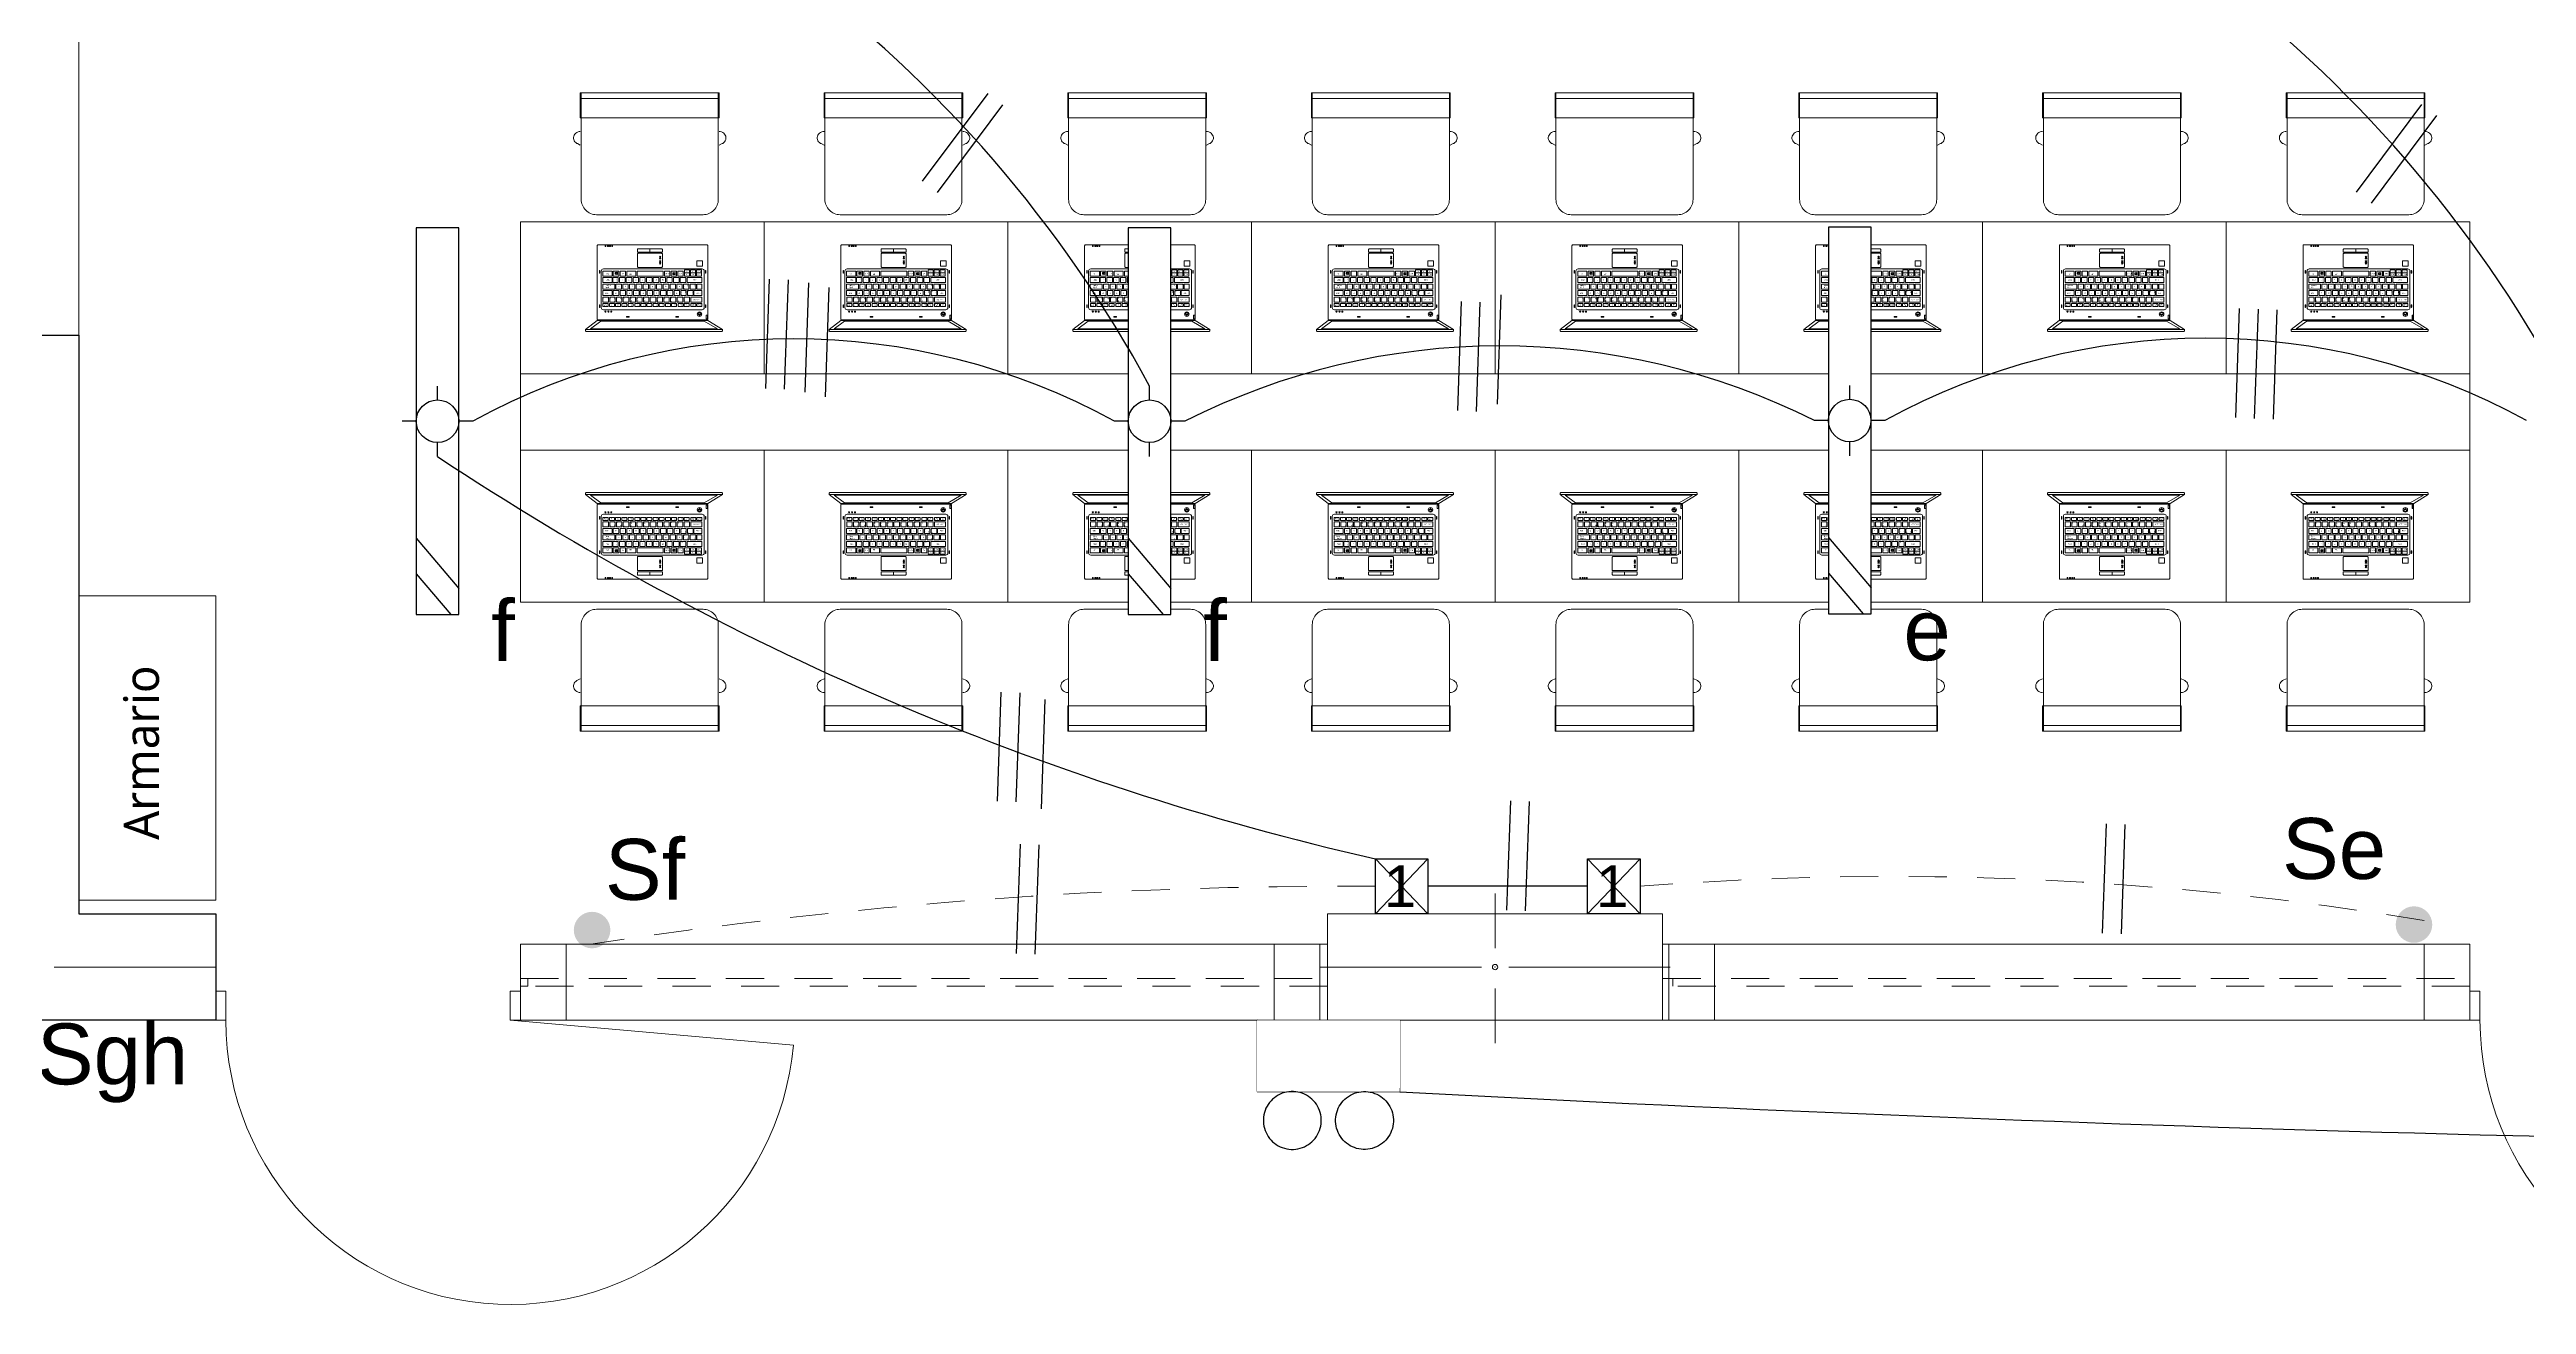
# Model space of a CAD drawing. Header units: metres. Extents: x -17 to 101, y 0 to 79.
# Drawn here: x 6.15 to 14.28, y 44.78 to 48.91 of the extents above; entities that cross this region are included whole.
import ezdxf

# ---------------------------------------------------------------- set-up
doc = ezdxf.new("R2010")
doc.units = ezdxf.units.M
doc.set_wipeout_variables(frame=1)
for name, pattern in [('CONTINUA', [0]), ('DASHED2', [0.375, 0.25, -0.125]), ('HIDDEN2', [0.1875, 0.125, -0.0625])]:
    doc.linetypes.add(name, pattern=pattern)
for name, color, linetype, lineweight in [('ALUMBRADO', 1, 'Continuous', 30), ('Cotas varias El', 253, 'Continuous', 13), ('Emergencia', 20, 'Continuous', 25), ('GRAFO 0 BLANCO', 7, 'Continuous', 0), ('TOMACORRIENTE', 5, 'HIDDEN2', 30)]:
    doc.layers.add(name, color=color, linetype=linetype, lineweight=lineweight)
doc.layers.add('G-Anno-Nplt', color=140, linetype='Continuous', lineweight=18, plot=False)
doc.styles.add('Generales', font='trebuc.ttf', dxfattribs={"height": 0.1})
doc.styles.get("Standard").update_dxf_attribs({"font": 'arial.ttf'})

# ---------------------------------------------------------------- blocks, each defined once
blk = doc.blocks.new('ADOSADO')
at = {"color": 1, "lineweight": 25}
blk.add_wipeout([(-0.63, 0.015), (0.64, 0.015), (0.64, 0.155), (-0.63, 0.155)], dxfattribs=at).dxf.layer = 'ALUMBRADO'
at = {"layer": 'ALUMBRADO', "lineweight": 25}
for points in [[(0.005, 0.1548), (0.005, 0.2007)], [(-0.4959, 0.155), (-0.63, 0.0409)], [(-0.3794, 0.155), (-0.5438, 0.015)], [(-0.1107, 0.085), (-0.0648, 0.085)], [(0.0748, 0.085), (0.1207, 0.085)], [(0.005, -0.0307), (0.005, 0.0152)]]:
    blk.add_lwpolyline(points, dxfattribs=at)
at = {"layer": 'ALUMBRADO', "color": 1, "lineweight": 25}
blk.add_lwpolyline([(-0.63, 0.015), (0.64, 0.015), (0.64, 0.155), (-0.63, 0.155)], close=True, dxfattribs=at)
at = {"layer": 'ALUMBRADO', "lineweight": 25}
blk.add_circle((0.005, 0.085), 0.0698, dxfattribs=at)
blk = doc.blocks.new('Emergencia')
at = {"color": 1, "lineweight": 5}
blk.add_wipeout([(-0.0768, -0.4392), (-0.07, -0.435), (-0.0636, -0.4304), (-0.0575, -0.4252), (-0.0519, -0.4195), (-0.0467, -0.4135), (-0.0421, -0.407), (-0.0379, -0.4002), (-0.0343, -0.3931), (-0.0313, -0.3858), (-0.0288, -0.3782), (-0.027, -0.3704), (-0.0257, -0.3626), (-0.0251, -0.3546), (-0.0252, -0.3467), (-0.0258, -0.3387), (-0.027, -0.3309), (-0.0289, -0.3231), (-0.0314, -0.3156), (-0.0345, -0.3082), (-0.0381, -0.3011), (-0.0423, -0.2943), (-0.0469, -0.2879), (-0.0521, -0.2819), (-0.0578, -0.2762), (-0.0638, -0.2711), (-0.0703, -0.2664), (-0.0771, -0.2623), (-0.0842, -0.2587), (-0.0915, -0.2556), (-0.0991, -0.2532), (-0.1069, -0.2513), (-0.1147, -0.2501), (-0.1227, -0.2495), (-0.1306, -0.2495), (-0.1386, -0.2501), (-0.1464, -0.2514), (-0.1542, -0.2533), (-0.1617, -0.2557), (-0.1691, -0.2588), (-0.1762, -0.2624), (-0.183, -0.2666), (-0.1894, -0.2713), (-0.1954, -0.2765), (-0.2011, -0.2821), (-0.2062, -0.2882), (-0.2109, -0.2946), (-0.215, -0.3014), (-0.2186, -0.3085), (-0.2217, -0.3159), (-0.2241, -0.3235), (-0.226, -0.3312), (-0.2272, -0.3391), (-0.2278, -0.347), (-0.2278, -0.355), (-0.2272, -0.3629), (-0.2259, -0.3708), (-0.224, -0.3785), (-0.2215, -0.3861), (-0.2185, -0.3934), (-0.2149, -0.4005), (-0.2107, -0.4073), (-0.206, -0.4137), (-0.2008, -0.4198), (-0.1952, -0.4254), (-0.1891, -0.4306), (-0.1827, -0.4352), (-0.1759, -0.4394), (-0.1688, -0.443), (-0.1614, -0.446), (-0.1538, -0.4485), (-0.1461, -0.4503), (-0.1382, -0.4515), (-0.1303, -0.4522), (-0.1223, -0.4521), (-0.1144, -0.4515), (-0.1065, -0.4502), (-0.0988, -0.4484), (-0.0912, -0.4459), (-0.0839, -0.4428)], dxfattribs=at).dxf.layer = 'Emergencia'
at = {"layer": 'Emergencia', "color": 240, "true_color": 0xed1f24}
blk.add_lwpolyline([(-0.25, -0.25), (0.25, -0.25), (0.25, 0), (-0.25, 0)], close=True, dxfattribs=at)
at = {"color": 240, "lineweight": 5, "true_color": 0xed1f24}
blk.add_wipeout([(-0.25, -0.25), (0.25, -0.25), (0.25, 0), (-0.25, 0)], dxfattribs=at).dxf.layer = 'Emergencia'
at = {"layer": 'Emergencia', "color": 1}
blk.add_lwpolyline([(-0.0768, -0.4392), (-0.07, -0.435), (-0.0636, -0.4304), (-0.0575, -0.4252), (-0.0519, -0.4195), (-0.0467, -0.4135), (-0.0421, -0.407), (-0.0379, -0.4002), (-0.0343, -0.3931), (-0.0313, -0.3858), (-0.0288, -0.3782), (-0.027, -0.3704), (-0.0257, -0.3626), (-0.0251, -0.3546), (-0.0252, -0.3467), (-0.0258, -0.3387), (-0.027, -0.3309), (-0.0289, -0.3231), (-0.0314, -0.3156), (-0.0345, -0.3082), (-0.0381, -0.3011), (-0.0423, -0.2943), (-0.0469, -0.2879), (-0.0521, -0.2819), (-0.0578, -0.2762), (-0.0638, -0.2711), (-0.0703, -0.2664), (-0.0771, -0.2623), (-0.0842, -0.2587), (-0.0915, -0.2556), (-0.0991, -0.2532), (-0.1069, -0.2513), (-0.1147, -0.2501), (-0.1227, -0.2495), (-0.1306, -0.2495), (-0.1386, -0.2501), (-0.1464, -0.2514), (-0.1542, -0.2533), (-0.1617, -0.2557), (-0.1691, -0.2588), (-0.1762, -0.2624), (-0.183, -0.2666), (-0.1894, -0.2713), (-0.1954, -0.2765), (-0.2011, -0.2821), (-0.2062, -0.2882), (-0.2109, -0.2946), (-0.215, -0.3014), (-0.2186, -0.3085), (-0.2217, -0.3159), (-0.2241, -0.3235), (-0.226, -0.3312), (-0.2272, -0.3391), (-0.2278, -0.347), (-0.2278, -0.355), (-0.2272, -0.3629), (-0.2259, -0.3708), (-0.224, -0.3785), (-0.2215, -0.3861), (-0.2185, -0.3934), (-0.2149, -0.4005), (-0.2107, -0.4073), (-0.206, -0.4137), (-0.2008, -0.4198), (-0.1952, -0.4254), (-0.1891, -0.4306), (-0.1827, -0.4352), (-0.1759, -0.4394), (-0.1688, -0.443), (-0.1614, -0.446), (-0.1538, -0.4485), (-0.1461, -0.4503), (-0.1382, -0.4515), (-0.1303, -0.4522), (-0.1223, -0.4521), (-0.1144, -0.4515), (-0.1065, -0.4502), (-0.0988, -0.4484), (-0.0912, -0.4459), (-0.0839, -0.4428)], close=True, dxfattribs=at)
at = {"color": 1, "lineweight": 5}
blk.add_wipeout([(0.0768, -0.4392), (0.07, -0.435), (0.0636, -0.4304), (0.0575, -0.4252), (0.0519, -0.4195), (0.0467, -0.4135), (0.0421, -0.407), (0.0379, -0.4002), (0.0343, -0.3931), (0.0313, -0.3858), (0.0288, -0.3782), (0.027, -0.3704), (0.0257, -0.3626), (0.0251, -0.3546), (0.0252, -0.3467), (0.0258, -0.3387), (0.027, -0.3309), (0.0289, -0.3231), (0.0314, -0.3156), (0.0345, -0.3082), (0.0381, -0.3011), (0.0423, -0.2943), (0.0469, -0.2879), (0.0521, -0.2819), (0.0578, -0.2762), (0.0638, -0.2711), (0.0703, -0.2664), (0.0771, -0.2623), (0.0842, -0.2587), (0.0915, -0.2556), (0.0991, -0.2532), (0.1069, -0.2513), (0.1147, -0.2501), (0.1227, -0.2495), (0.1306, -0.2495), (0.1386, -0.2501), (0.1464, -0.2514), (0.1542, -0.2533), (0.1617, -0.2557), (0.1691, -0.2588), (0.1762, -0.2624), (0.183, -0.2666), (0.1894, -0.2713), (0.1954, -0.2765), (0.2011, -0.2821), (0.2062, -0.2882), (0.2109, -0.2946), (0.215, -0.3014), (0.2186, -0.3085), (0.2217, -0.3159), (0.2241, -0.3235), (0.226, -0.3312), (0.2272, -0.3391), (0.2278, -0.347), (0.2278, -0.355), (0.2272, -0.3629), (0.2259, -0.3708), (0.224, -0.3785), (0.2215, -0.3861), (0.2185, -0.3934), (0.2149, -0.4005), (0.2107, -0.4073), (0.206, -0.4137), (0.2008, -0.4198), (0.1952, -0.4254), (0.1891, -0.4306), (0.1827, -0.4352), (0.1759, -0.4394), (0.1688, -0.443), (0.1614, -0.446), (0.1538, -0.4485), (0.1461, -0.4503), (0.1382, -0.4515), (0.1303, -0.4522), (0.1223, -0.4521), (0.1144, -0.4515), (0.1065, -0.4502), (0.0988, -0.4484), (0.0912, -0.4459), (0.0839, -0.4428)], dxfattribs=at).dxf.layer = 'Emergencia'
at = {"layer": 'Emergencia', "color": 1}
blk.add_lwpolyline([(0.0768, -0.4392), (0.07, -0.435), (0.0636, -0.4304), (0.0575, -0.4252), (0.0519, -0.4195), (0.0467, -0.4135), (0.0421, -0.407), (0.0379, -0.4002), (0.0343, -0.3931), (0.0313, -0.3858), (0.0288, -0.3782), (0.027, -0.3704), (0.0257, -0.3626), (0.0251, -0.3546), (0.0252, -0.3467), (0.0258, -0.3387), (0.027, -0.3309), (0.0289, -0.3231), (0.0314, -0.3156), (0.0345, -0.3082), (0.0381, -0.3011), (0.0423, -0.2943), (0.0469, -0.2879), (0.0521, -0.2819), (0.0578, -0.2762), (0.0638, -0.2711), (0.0703, -0.2664), (0.0771, -0.2623), (0.0842, -0.2587), (0.0915, -0.2556), (0.0991, -0.2532), (0.1069, -0.2513), (0.1147, -0.2501), (0.1227, -0.2495), (0.1306, -0.2495), (0.1386, -0.2501), (0.1464, -0.2514), (0.1542, -0.2533), (0.1617, -0.2557), (0.1691, -0.2588), (0.1762, -0.2624), (0.183, -0.2666), (0.1894, -0.2713), (0.1954, -0.2765), (0.2011, -0.2821), (0.2062, -0.2882), (0.2109, -0.2946), (0.215, -0.3014), (0.2186, -0.3085), (0.2217, -0.3159), (0.2241, -0.3235), (0.226, -0.3312), (0.2272, -0.3391), (0.2278, -0.347), (0.2278, -0.355), (0.2272, -0.3629), (0.2259, -0.3708), (0.224, -0.3785), (0.2215, -0.3861), (0.2185, -0.3934), (0.2149, -0.4005), (0.2107, -0.4073), (0.206, -0.4137), (0.2008, -0.4198), (0.1952, -0.4254), (0.1891, -0.4306), (0.1827, -0.4352), (0.1759, -0.4394), (0.1688, -0.443), (0.1614, -0.446), (0.1538, -0.4485), (0.1461, -0.4503), (0.1382, -0.4515), (0.1303, -0.4522), (0.1223, -0.4521), (0.1144, -0.4515), (0.1065, -0.4502), (0.0988, -0.4484), (0.0912, -0.4459), (0.0839, -0.4428)], close=True, dxfattribs=at)
blk = doc.blocks.new('A$C34F338A5')
at = {"layer": 'GRAFO 0 BLANCO', "color": 8}
for p, q in [((0.7563, 0.6624), (0.7516, 0.6528)), ((0.7573, 0.6643), (0.7563, 0.6624)), ((0.7597, 0.6677), (0.7573, 0.6643)), ((0.7626, 0.6706), (0.7597, 0.6677)), ((0.7659, 0.6728), (0.7626, 0.6706)), ((0.7695, 0.6743), (0.7659, 0.6728)), ((0.7732, 0.6751), (0.7695, 0.6743)), ((0.777, 0.6751), (0.7732, 0.6751)), ((0.7807, 0.6743), (0.777, 0.6751)), ((0.7843, 0.6728), (0.7807, 0.6743)), ((0.7876, 0.6706), (0.7843, 0.6728)), ((0.7905, 0.6677), (0.7876, 0.6706)), ((0.7929, 0.6643), (0.7905, 0.6677)), ((0.7948, 0.6605), (0.7929, 0.6643)), ((0.7961, 0.6563), (0.7948, 0.6605)), ((0.7966, 0.6528), (0.7961, 0.6563)), ((0.8406, 0.6528), (0.905, 0.6528)), ((0.8406, 0.1969), (0.8406, 0.6528)), ((0.905, 0.6528), (0.923, 0.6528)), ((0.905, 0.1969), (0.905, 0.6528)), ((0.923, 0.1969), (0.923, 0.6528)), ((0.7516, 0.1969), (0.7563, 0.1873)), ((0.7563, 0.1873), (0.7573, 0.1854)), ((0.7573, 0.1854), (0.7597, 0.182)), ((0.7597, 0.182), (0.7626, 0.1792)), ((0.7626, 0.1792), (0.7659, 0.177)), ((0.7659, 0.177), (0.7695, 0.1754)), ((0.7695, 0.1754), (0.7732, 0.1747)), ((0.7732, 0.1747), (0.777, 0.1747)), ((0.777, 0.1747), (0.7807, 0.1754)), ((0.7807, 0.1754), (0.7843, 0.177)), ((0.7843, 0.177), (0.7876, 0.1792)), ((0.7876, 0.1792), (0.7905, 0.182)), ((0.7905, 0.182), (0.7929, 0.1854)), ((0.7929, 0.1854), (0.7948, 0.1893)), ((0.7948, 0.1893), (0.7961, 0.1934)), ((0.7961, 0.1934), (0.7966, 0.1969)), ((0.8406, 0.1969), (0.905, 0.1969)), ((0.905, 0.1969), (0.923, 0.1969))]:
    blk.add_line(p, q, dxfattribs=at)
for points in [[(0, 0.8), (0.5, 0.8), (0.5, 0), (0, 0), (0, 0.8)], [(0.3627, 0.4564), (0.3601, 0.459), (0.3627, 0.4615), (0.3627, 0.4564)], [(0.384, 0.4564), (0.3865, 0.459), (0.384, 0.4615), (0.384, 0.4564)]]:
    blk.add_lwpolyline(points, dxfattribs=at)
for points in [[(0.1458, 0.6634), (0.1458, 0.2137), (0.1422, 0.2137, -0.414214), (0.1394, 0.2165), (0.1394, 0.6606, -0.414214), (0.1422, 0.6634)], [(0.176, 0.2531), (0.176, 0.6147, 0.14104), (0.1757, 0.6157), (0.1458, 0.6634), (0.1458, 0.2138), (0.1756, 0.2519, 0.167529)], [(0.4239, 0.2553), (0.4239, 0.6124, 0.414214), (0.421, 0.6153), (0.18, 0.6153, 0.414214), (0.178, 0.6133), (0.178, 0.2544, 0.414214), (0.18, 0.2524), (0.421, 0.2524, 0.414214)], [(0.3448, 0.2727), (0.3448, 0.5965, 0.414214), (0.3377, 0.6036), (0.2181, 0.6036, 0.414214), (0.2109, 0.5965), (0.2109, 0.2727, 0.414214), (0.2181, 0.2656), (0.3377, 0.2656, 0.414214)], [(0.2273, 0.608), (0.2273, 0.6083, 0.414214), (0.2265, 0.6091), (0.2192, 0.6091, 0.414214), (0.2184, 0.6083), (0.2184, 0.608, 0.414214), (0.2192, 0.6073), (0.2265, 0.6073, 0.414214)], [(0.3395, 0.608), (0.3395, 0.6083, 0.414214), (0.3388, 0.6091), (0.3314, 0.6091, 0.414214), (0.3306, 0.6083), (0.3306, 0.608, 0.414214), (0.3314, 0.6073), (0.3388, 0.6073, 0.414214)], [(0.3961, 0.387), (0.3961, 0.4637, 0.414214), (0.3932, 0.4665), (0.3528, 0.4665, 0.414214), (0.3499, 0.4637), (0.3499, 0.387, 0.414214), (0.3528, 0.3842), (0.3932, 0.3842, 0.414214)], [(0.4109, 0.4253), (0.4109, 0.4637, 0.414214), (0.408, 0.4665), (0.4024, 0.4665, 0.414214), (0.3996, 0.4637), (0.3996, 0.4253)], [(0.4109, 0.387), (0.4109, 0.4253), (0.3996, 0.4253), (0.3996, 0.387, 0.414214), (0.4024, 0.3842), (0.408, 0.3842, 0.414214)], [(0.2273, 0.26), (0.2273, 0.2603, 0.414214), (0.2265, 0.2611), (0.2192, 0.2611, 0.414214), (0.2184, 0.2603), (0.2184, 0.26, 0.414214), (0.2192, 0.2593), (0.2265, 0.2593, 0.414214)], [(0.3395, 0.26), (0.3395, 0.2603, 0.414214), (0.3388, 0.2611), (0.3314, 0.2611, 0.414214), (0.3306, 0.2603), (0.3306, 0.26, 0.414214), (0.3314, 0.2593), (0.3388, 0.2593, 0.414214)]]:
    blk.add_lwpolyline(points, format="xyb", close=True, dxfattribs=at)
for points in [[(0.1735, 0.2644), (0.1735, 0.604), (0.1478, 0.6476), (0.1478, 0.2301)], [(0.176, 0.5931), (0.176, 0.5644), (0.178, 0.5644), (0.178, 0.5931)], [(0.176, 0.5931), (0.176, 0.5911), (0.178, 0.5911), (0.178, 0.5931)], [(0.1814, 0.6102), (0.1814, 0.6143), (0.1925, 0.6143), (0.1925, 0.6102)], [(0.1966, 0.5873), (0.1966, 0.5888), (0.1921, 0.5888), (0.1921, 0.5873)], [(0.2211, 0.5796), (0.2211, 0.596), (0.2312, 0.596), (0.2312, 0.5796)], [(0.2211, 0.5596), (0.2211, 0.5761), (0.2312, 0.5761), (0.2312, 0.5596)], [(0.2361, 0.5595), (0.2361, 0.596), (0.2525, 0.596), (0.2525, 0.5595)], [(0.2574, 0.5698), (0.2574, 0.596), (0.2738, 0.596), (0.2738, 0.5698)], [(0.2787, 0.5789), (0.2787, 0.596), (0.2951, 0.596), (0.2951, 0.5789)], [(0.2787, 0.5579), (0.2787, 0.5758), (0.2951, 0.5758), (0.2951, 0.5579)], [(0.3, 0.5473), (0.3, 0.5959), (0.3163, 0.5959), (0.3163, 0.5473)], [(0.3316, 0.5945), (0.3316, 0.5781), (0.3213, 0.5781), (0.3213, 0.5945)], [(0.3316, 0.5747), (0.3316, 0.5583), (0.3213, 0.5583), (0.3213, 0.5747)], [(0.3316, 0.5781), (0.3316, 0.5945), (0.3419, 0.5945), (0.3419, 0.5781)], [(0.3316, 0.5583), (0.3316, 0.5747), (0.3419, 0.5747), (0.3419, 0.5583)], [(0.3537, 0.5976), (0.3537, 0.5795), (0.3717, 0.5795), (0.3717, 0.5976)], [(0.176, 0.5644), (0.176, 0.5664), (0.178, 0.5664), (0.178, 0.5644)], [(0.1882, 0.5102), (0.1882, 0.5187), (0.1864, 0.5187), (0.1864, 0.5102)], [(0.2211, 0.5377), (0.2211, 0.5542), (0.2312, 0.5542), (0.2312, 0.5377)], [(0.2211, 0.5178), (0.2211, 0.5342), (0.2312, 0.5342), (0.2312, 0.5178)], [(0.2211, 0.4962), (0.2211, 0.5126), (0.2312, 0.5126), (0.2312, 0.4962)], [(0.2211, 0.4762), (0.2211, 0.4926), (0.2312, 0.4926), (0.2312, 0.4762)], [(0.2361, 0.5373), (0.2361, 0.5553), (0.2525, 0.5553), (0.2525, 0.5373)], [(0.2361, 0.5151), (0.2361, 0.5331), (0.2525, 0.5331), (0.2525, 0.5151)], [(0.2361, 0.493), (0.2361, 0.5109), (0.2525, 0.5109), (0.2525, 0.493)], [(0.2361, 0.4708), (0.2361, 0.4888), (0.2525, 0.4888), (0.2525, 0.4708)], [(0.2574, 0.5489), (0.2574, 0.5669), (0.2738, 0.5669), (0.2738, 0.5489)], [(0.2574, 0.5268), (0.2574, 0.5447), (0.2738, 0.5447), (0.2738, 0.5268)], [(0.2574, 0.5046), (0.2574, 0.5226), (0.2738, 0.5226), (0.2738, 0.5046)], [(0.2574, 0.4824), (0.2574, 0.5004), (0.2738, 0.5004), (0.2738, 0.4824)], [(0.2787, 0.5357), (0.2787, 0.5536), (0.2951, 0.5536), (0.2951, 0.5357)], [(0.2787, 0.5135), (0.2787, 0.5315), (0.2951, 0.5315), (0.2951, 0.5135)], [(0.2787, 0.4914), (0.2787, 0.5093), (0.2951, 0.5093), (0.2951, 0.4914)], [(0.3, 0.5251), (0.3, 0.5431), (0.3163, 0.5431), (0.3163, 0.5251)], [(0.3, 0.503), (0.3, 0.5209), (0.3163, 0.5209), (0.3163, 0.503)], [(0.3, 0.4808), (0.3, 0.4988), (0.3163, 0.4988), (0.3163, 0.4808)], [(0.3316, 0.5548), (0.3316, 0.5384), (0.3213, 0.5384), (0.3213, 0.5548)], [(0.3213, 0.517), (0.3213, 0.5349), (0.3377, 0.5349), (0.3377, 0.517)], [(0.3213, 0.4948), (0.3213, 0.5128), (0.3377, 0.5128), (0.3377, 0.4948)], [(0.3213, 0.4727), (0.3213, 0.4906), (0.3377, 0.4906), (0.3377, 0.4727)], [(0.3325, 0.5005), (0.3333, 0.5079), (0.3251, 0.5079), (0.3261, 0.5005)], [(0.3325, 0.5005), (0.3329, 0.5041), (0.3256, 0.5042), (0.3261, 0.5005)], [(0.3325, 0.5005), (0.3333, 0.5079), (0.3293, 0.5079), (0.3293, 0.5005)], [(0.3316, 0.5384), (0.3316, 0.5548), (0.3419, 0.5548), (0.3419, 0.5384)], [(0.2211, 0.4559), (0.2211, 0.4724), (0.2312, 0.4724), (0.2312, 0.4559)], [(0.2211, 0.436), (0.2211, 0.4524), (0.2312, 0.4524), (0.2312, 0.436)], [(0.2211, 0.4153), (0.2211, 0.4317), (0.2312, 0.4317), (0.2312, 0.4153)], [(0.2211, 0.3953), (0.2211, 0.4117), (0.2312, 0.4117), (0.2312, 0.3953)], [(0.2361, 0.4487), (0.2361, 0.4666), (0.2525, 0.4666), (0.2525, 0.4487)], [(0.2361, 0.4265), (0.2361, 0.4444), (0.2525, 0.4444), (0.2525, 0.4265)], [(0.2361, 0.4043), (0.2361, 0.4223), (0.2525, 0.4223), (0.2525, 0.4043)], [(0.2574, 0.4603), (0.2574, 0.4782), (0.2738, 0.4782), (0.2738, 0.4603)], [(0.2574, 0.4381), (0.2574, 0.4561), (0.2738, 0.4561), (0.2738, 0.4381)], [(0.2574, 0.4159), (0.2574, 0.4339), (0.2738, 0.4339), (0.2738, 0.4159)], [(0.2574, 0.3938), (0.2574, 0.4117), (0.2738, 0.4117), (0.2738, 0.3938)], [(0.2787, 0.4692), (0.2787, 0.4871), (0.2951, 0.4871), (0.2951, 0.4692)], [(0.2787, 0.447), (0.2787, 0.465), (0.2951, 0.465), (0.2951, 0.447)], [(0.2787, 0.4249), (0.2787, 0.4428), (0.2951, 0.4428), (0.2951, 0.4249)], [(0.2787, 0.4027), (0.2787, 0.4206), (0.2951, 0.4206), (0.2951, 0.4027)], [(0.3, 0.4586), (0.3, 0.4766), (0.3163, 0.4766), (0.3163, 0.4586)], [(0.3, 0.4365), (0.3, 0.4544), (0.3163, 0.4544), (0.3163, 0.4365)], [(0.3, 0.4143), (0.3, 0.4323), (0.3163, 0.4323), (0.3163, 0.4143)], [(0.3, 0.3921), (0.3, 0.4101), (0.3163, 0.4101), (0.3163, 0.3921)], [(0.3213, 0.3832), (0.3213, 0.4684), (0.3377, 0.4684), (0.3377, 0.3832)], [(0.3664, 0.4564), (0.3664, 0.4615), (0.3671, 0.4615), (0.3671, 0.4564)], [(0.3705, 0.4564), (0.3705, 0.4615), (0.3712, 0.4615), (0.3712, 0.4564)], [(0.3781, 0.4564), (0.3781, 0.4615), (0.3788, 0.4615), (0.3788, 0.4564)], [(0.381, 0.4564), (0.381, 0.4615), (0.3817, 0.4615), (0.3817, 0.4564)], [(0.1882, 0.3483), (0.1882, 0.3567), (0.1864, 0.3567), (0.1864, 0.3483)], [(0.2211, 0.3756), (0.2211, 0.392), (0.2312, 0.392), (0.2312, 0.3756)], [(0.2211, 0.3545), (0.2211, 0.3709), (0.2312, 0.3709), (0.2312, 0.3545)], [(0.2211, 0.3333), (0.2211, 0.3498), (0.2312, 0.3498), (0.2312, 0.3333)], [(0.2211, 0.3122), (0.2211, 0.3286), (0.2312, 0.3286), (0.2312, 0.3122)], [(0.2361, 0.3822), (0.2361, 0.4001), (0.2525, 0.4001), (0.2525, 0.3822)], [(0.2361, 0.36), (0.2361, 0.3779), (0.2525, 0.3779), (0.2525, 0.36)], [(0.2361, 0.3378), (0.2361, 0.3558), (0.2525, 0.3558), (0.2525, 0.3378)], [(0.2361, 0.3157), (0.2361, 0.3336), (0.2525, 0.3336), (0.2525, 0.3157)], [(0.2574, 0.3716), (0.2574, 0.3896), (0.2738, 0.3896), (0.2738, 0.3716)], [(0.2574, 0.3494), (0.2574, 0.3674), (0.2738, 0.3674), (0.2738, 0.3494)], [(0.2574, 0.3273), (0.2574, 0.3452), (0.2738, 0.3452), (0.2738, 0.3273)], [(0.2787, 0.3805), (0.2787, 0.3985), (0.2951, 0.3985), (0.2951, 0.3805)], [(0.2787, 0.3584), (0.2787, 0.3763), (0.2951, 0.3763), (0.2951, 0.3584)], [(0.2787, 0.3362), (0.2787, 0.3542), (0.2951, 0.3542), (0.2951, 0.3362)], [(0.2787, 0.314), (0.2787, 0.332), (0.2951, 0.332), (0.2951, 0.314)], [(0.3, 0.37), (0.3, 0.3879), (0.3163, 0.3879), (0.3163, 0.37)], [(0.3, 0.3478), (0.3, 0.3658), (0.3163, 0.3658), (0.3163, 0.3478)], [(0.3, 0.3257), (0.3, 0.3436), (0.3163, 0.3436), (0.3163, 0.3257)], [(0.3212, 0.3494), (0.3212, 0.3789), (0.3376, 0.3789), (0.3376, 0.3494)], [(0.3212, 0.3273), (0.3212, 0.3452), (0.3376, 0.3452), (0.3376, 0.3273)], [(0.176, 0.2746), (0.176, 0.3033), (0.178, 0.3033), (0.178, 0.2746)], [(0.176, 0.3033), (0.176, 0.3013), (0.178, 0.3013), (0.178, 0.3033)], [(0.176, 0.2746), (0.176, 0.2766), (0.178, 0.2766), (0.178, 0.2746)], [(0.2211, 0.2925), (0.2211, 0.3089), (0.2312, 0.3089), (0.2312, 0.2925)], [(0.2211, 0.2713), (0.2211, 0.2878), (0.2312, 0.2878), (0.2312, 0.2713)], [(0.2361, 0.2935), (0.2361, 0.3114), (0.2525, 0.3114), (0.2525, 0.2935)], [(0.2361, 0.2713), (0.2361, 0.2893), (0.2525, 0.2893), (0.2525, 0.2713)], [(0.2574, 0.3051), (0.2574, 0.3231), (0.2738, 0.3231), (0.2738, 0.3051)], [(0.2574, 0.2712), (0.2574, 0.3009), (0.2738, 0.3009), (0.2738, 0.2712)], [(0.2787, 0.2712), (0.2787, 0.3098), (0.2951, 0.3098), (0.2951, 0.2712)], [(0.3, 0.3035), (0.3, 0.3214), (0.3163, 0.3214), (0.3163, 0.3035)], [(0.3, 0.2712), (0.3, 0.3011), (0.3163, 0.3011), (0.3163, 0.2712)], [(0.3212, 0.3051), (0.3212, 0.3231), (0.3376, 0.3231), (0.3376, 0.3051)], [(0.3212, 0.2712), (0.3212, 0.3009), (0.3376, 0.3009), (0.3376, 0.2712)], [(0.3336, 0.311), (0.3344, 0.3184), (0.3262, 0.3184), (0.3272, 0.311)], [(0.3336, 0.311), (0.334, 0.3147), (0.3267, 0.3147), (0.3272, 0.311)], [(0.3336, 0.311), (0.3344, 0.3184), (0.3304, 0.3184), (0.3304, 0.311)], [(0.4239, 0.3), (0.4239, 0.3027), (0.4185, 0.3027), (0.4185, 0.3)], [(0.4239, 0.293), (0.4239, 0.2957), (0.4185, 0.2957), (0.4185, 0.293)], [(0.4239, 0.2861), (0.4239, 0.2889), (0.4185, 0.2889), (0.4185, 0.2861)], [(0.4239, 0.278), (0.4239, 0.2807), (0.4185, 0.2807), (0.4185, 0.278)]]:
    blk.add_lwpolyline(points, close=True, dxfattribs=at)
blk.add_lwpolyline([(0.923, 0.1999), (0.573, 0.1999, -0.414214), (0.523, 0.2499), (0.523, 0.5999, -0.414214), (0.573, 0.6499), (0.923, 0.6499), (0.923, 0.1999)], format="xyb", dxfattribs=at)
for centre, radius in [((0.1965, 0.5881), 0.00745), ((0.2045, 0.2985), 0.00177), ((0.2045, 0.2892), 0.00177), ((0.2045, 0.2793), 0.00177)]:
    blk.add_circle(centre, radius, dxfattribs=at)
blk.add_arc((0.1971, 0.5881), 0.00424, 222.75169, 140.82589, dxfattribs=at)
for s, height, p in [('Bloq', 0.00246, (0.2255, 0.5646)), ('Pausa', 0.00246, (0.2258, 0.5837)), ('Despl', 0.00246, (0.2286, 0.5637)), ('Inter', 0.00246, (0.2287, 0.5843)), ('Retroceso', 0.00417, (0.2455, 0.5659)), ('Enter', 0.00417, (0.2673, 0.577)), ('}', 0.00417, (0.2918, 0.572)), ('Shift', 0.00417, (0.3105, 0.5661)), ('Re Pág', 0.00246, (0.327, 0.581)), ('Inicio ', 0.00246, (0.327, 0.5619)), ('Av Pág', 0.00246, (0.3379, 0.582)), ('Impr', 0.00246, (0.226, 0.5422)), ('F12', 0.00411, (0.2281, 0.5211)), ('F10', 0.00411, (0.2281, 0.4798)), ('F11', 0.00411, (0.2282, 0.5006)), ('Pant', 0.00246, (0.2291, 0.5424)), ('?', 0.00417, (0.2413, 0.5176)), ('=', 0.00417, (0.2401, 0.4945)), ('¿', 0.00417, (0.2423, 0.5385)), ('0', 0.00417, (0.2504, 0.4939)), ('¡', 0.00417, (0.2503, 0.5386)), ("'", 0.00417, (0.2521, 0.5178)), ('^ ', 0.00417, (0.263, 0.5281)), ('*', 0.00417, (0.263, 0.5497)), ('P', 0.00417, (0.2669, 0.5119)), ('O', 0.00417, (0.2671, 0.4895)), (']', 0.00417, (0.2704, 0.5637)), ('[ ', 0.00417, (0.2706, 0.5405)), ('`', 0.00417, (0.2725, 0.5289)), ('+', 0.00417, (0.2718, 0.55)), ('¨', 0.00417, (0.2847, 0.5387)), ('Ñ', 0.00417, (0.2892, 0.5202)), ('L', 0.00417, (0.2892, 0.4984)), ('{', 0.00417, (0.2923, 0.5479)), ('´', 0.00417, (0.2924, 0.539)), (':', 0.00417, (0.3044, 0.5056)), ('_', 0.00417, (0.3028, 0.5297)), ('-', 0.00417, (0.3136, 0.5299)), ('.', 0.00417, (0.3139, 0.5059)), ('Insert', 0.00246, (0.3269, 0.5424)), ('Ctrl', 0.00417, (0.3312, 0.5213)), ('Alt Gr', 0.00417, (0.3317, 0.4744)), ('Supr', 0.00246, (0.3375, 0.5429)), ('Fin', 0.00246, (0.3386, 0.5635)), ('F8', 0.00411, (0.2281, 0.4411)), ('F9', 0.00411, (0.2282, 0.461)), ('F6', 0.00411, (0.2282, 0.4008)), ('F7', 0.00411, (0.2283, 0.4206)), ('/', 0.00417, (0.2411, 0.4293)), ('&', 0.00417, (0.2415, 0.406)), (')', 0.00417, (0.242, 0.4737)), ('(', 0.00417, (0.242, 0.4507)), ('9', 0.00417, (0.2508, 0.4725)), ('8', 0.00417, (0.2511, 0.45)), ('6', 0.00417, (0.2514, 0.4054)), ('7', 0.00417, (0.2514, 0.4276)), ('I', 0.00417, (0.267, 0.4688)), ('U', 0.00417, (0.2671, 0.445)), ('Y', 0.00417, (0.2672, 0.4234)), ('H', 0.00417, (0.2891, 0.4319)), ('J', 0.00417, (0.2892, 0.4553)), ('G', 0.00417, (0.2894, 0.4097)), ('K', 0.00417, (0.2894, 0.476)), (';', 0.00417, (0.305, 0.4829)), ('N', 0.00417, (0.3104, 0.4436)), ('B', 0.00417, (0.3107, 0.4216)), ('M', 0.00417, (0.3109, 0.4649)), (',', 0.00417, (0.3142, 0.4823)), ('F3', 0.00411, (0.2279, 0.3388)), ('F4', 0.00411, (0.228, 0.3593)), ('F5', 0.00411, (0.2282, 0.3809)), ('.', 0.00417, (0.2383, 0.3394)), ('$', 0.00417, (0.2423, 0.362)), ('%%%', 0.00417, (0.2423, 0.3838)), ('@', 0.00417, (0.2498, 0.3279)), ('#', 0.00417, (0.25, 0.3512)), ('3', 0.00417, (0.2502, 0.3386)), ('5', 0.00417, (0.2507, 0.3837)), ('4', 0.00417, (0.2512, 0.3615)), ('~ ', 0.00417, (0.2525, 0.3735)), ('T', 0.00417, (0.2672, 0.4012)), ('E', 0.00417, (0.2671, 0.3565)), ('R', 0.00417, (0.2673, 0.3782)), ('W', 0.00417, (0.2674, 0.3337)), ('S', 0.00417, (0.2893, 0.3432)), ('F', 0.00417, (0.2893, 0.3886)), ('D', 0.00417, (0.2894, 0.3656)), ('Z', 0.00417, (0.3101, 0.3335)), ('X', 0.00417, (0.3104, 0.3543)), ('V', 0.00417, (0.3107, 0.399)), ('C', 0.00417, (0.3107, 0.3768)), ('Alt', 0.00417, (0.329, 0.358)), ('Fn', 0.00417, (0.3311, 0.3337)), ('Esc', 0.00411, (0.2275, 0.2743)), ('F1', 0.00411, (0.228, 0.2976)), ('F2', 0.00411, (0.2282, 0.318)), ('!', 0.00417, (0.2416, 0.2946)), ('"', 0.00417, (0.2421, 0.3164)), ('¬', 0.00417, (0.2411, 0.3067)), ('\\', 0.00417, (0.2495, 0.2849)), ('|', 0.00411, (0.2496, 0.3072)), ('2', 0.00417, (0.251, 0.3164)), ('1', 0.00417, (0.251, 0.2944)), ('°', 0.00411, (0.2523, 0.2723)), ('Tab', 0.00417, (0.2672, 0.2786)), ('Q', 0.00417, (0.2671, 0.3107)), ('Bloq', 0.00417, (0.2859, 0.2795)), ('A', 0.00417, (0.2894, 0.3212)), ('Mayús', 0.00417, (0.2918, 0.2795)), ('<', 0.00417, (0.3077, 0.3134)), ('Shift', 0.00417, (0.3108, 0.2816)), ('>', 0.00417, (0.3135, 0.314)), ('Ctrl', 0.00417, (0.3308, 0.2812))]:
    blk.add_text(s, height=height, rotation=90, dxfattribs=at).set_placement(p)
blk = doc.blocks.new('caja de paso tipo 1')
at = {"layer": 'ALUMBRADO', "color": 3}
blk.add_lwpolyline([(-0.145, 0.152), (0.145, 0.152), (0.145, -0.152), (-0.145, -0.152)], close=True, dxfattribs=at)
for points in [[(-0.145, -0.152), (0.145, 0.152)], [(-0.145, 0.152), (0.145, -0.152)]]:
    blk.add_lwpolyline(points, dxfattribs=at)
at = {"layer": 'ALUMBRADO', "color": 6}
blk.add_text('1', height=0.231, dxfattribs=at).set_placement((-0.099, -0.115))

msp = doc.modelspace()

# ---------------------------------------------------------------- hatches: boundary and pattern name
at = {"layer": 'ALUMBRADO', "lineweight": 25}
h = msp.add_hatch(color=102, dxfattribs=at)
h.dxf.hatch_style = 1
h.paths.add_polyline_path([(7.8704, 46.0145, -1), (7.9904, 46.0145, -1)])
h = msp.add_hatch(color=102, dxfattribs=at)
h.dxf.hatch_style = 1
h.paths.add_polyline_path([(13.8516, 46.0326, -1), (13.9716, 46.0326, -1)])

# ---------------------------------------------------------------- linework, layer by layer
at = {"layer": 'ALUMBRADO', "color": 114, "lineweight": 25}
for points in [[(9.0156, 48.4742), (9.2302, 48.7619)], [(9.0647, 48.4374), (9.2794, 48.725)], [(13.7226, 48.4386), (13.9372, 48.7263)], [(13.7717, 48.4017), (13.9864, 48.6894)], [(8.5009, 47.7936), (8.5133, 48.1523)], [(8.5623, 47.7913), (8.5747, 48.15)], [(8.6295, 47.7811), (8.6419, 48.1398)], [(8.6966, 47.7661), (8.709, 48.1248)], [(10.7726, 47.7205), (10.785, 48.0792)], [(10.834, 47.7182), (10.8463, 48.0769)], [(10.9024, 47.7423), (10.9147, 48.101)], [(13.3269, 47.6975), (13.3393, 48.0562)], [(13.3883, 47.6952), (13.4007, 48.0539)], [(13.4503, 47.6927), (13.4627, 48.0514)], [(9.2615, 46.4375), (9.2739, 46.7961)], [(9.3229, 46.4352), (9.3353, 46.7939)], [(9.4059, 46.4126), (9.4183, 46.7713)], [(10.9337, 46.08), (10.9461, 46.4386)], [(10.9951, 46.0777), (11.0075, 46.4364)], [(12.8895, 46.0046), (12.9019, 46.3633)], [(12.9509, 46.0023), (12.9633, 46.361)], [(9.324, 45.9377), (9.3364, 46.2964)], [(9.3854, 45.9355), (9.3978, 46.2941)]]:
    msp.add_lwpolyline(points, dxfattribs=at)
at = {"layer": 'ALUMBRADO', "lineweight": 25}
for centre, radius, start, end in [((10.7321, 45.8217), 4.166, 28.40731, 53.32728), ((10.7845, -114673.4361), 114719.5944, 89.999793154, 90.000055108)]:
    msp.add_arc(centre, radius, start, end, dxfattribs=at)
at = {"layer": 'Cotas varias El', "linetype": 'Continuous'}
for p, q in [((10.8949, 46.1347), (10.8949, 45.9547)), ((7.6949, 45.9681), (10.3449, 45.9681)), ((7.6949, 45.7181), (7.6949, 45.9681)), ((7.6949, 45.9681), (7.6949, 45.7181)), ((11.4449, 45.9681), (14.0949, 45.9681)), ((14.0949, 45.7181), (14.0949, 45.9682)), ((14.0949, 45.9681), (14.0949, 45.7181)), ((6.6949, 45.8931), (6.1649, 45.8931)), ((10.3199, 45.8931), (10.8499, 45.8931)), ((11.4699, 45.8931), (10.9399, 45.8931)), ((10.8949, 45.8231), (10.8949, 45.6431)), ((7.6615, 45.7181), (8.5913, 45.6368)), ((10.348, 45.7181), (7.6949, 45.7181)), ((14.0949, 45.7181), (11.4449, 45.7181))]:
    msp.add_line(p, q, dxfattribs=at)
at = {"layer": 'Cotas varias El'}
msp.add_line((6.6949, 45.7181), (6.6949, 45.9681), dxfattribs=at)
at = {"layer": 'Cotas varias El', "linetype": 'ByBlock'}
for p, q in [((6.6949, 45.7181), (6.6949, 45.814)), ((6.6949, 45.814), (6.7282, 45.814)), ((6.6949, 45.7181), (6.6949, 45.814)), ((6.6949, 45.7181), (6.6949, 45.814)), ((6.7282, 45.814), (6.7282, 45.7181)), ((7.6615, 45.7181), (7.6615, 45.814)), ((7.6615, 45.814), (7.6949, 45.814)), ((7.6949, 45.814), (7.6949, 45.7181)), ((7.6949, 45.7181), (7.6949, 45.814)), ((14.0949, 45.7181), (14.0949, 45.814)), ((14.0949, 45.814), (14.1282, 45.814)), ((14.0949, 45.7181), (14.0949, 45.814)), ((14.0949, 45.7181), (14.0949, 45.814)), ((14.1282, 45.814), (14.1282, 45.7181)), ((6.7282, 45.7181), (6.6949, 45.7181)), ((7.6949, 45.7181), (7.6615, 45.7181)), ((14.1282, 45.7181), (14.0949, 45.7181))]:
    msp.add_line(p, q, dxfattribs=at)
at = {"layer": 'Cotas varias El', "linetype": 'DASHED2', "ltscale": 0.5}
for p, q in [((7.6949, 45.8556), (10.3449, 45.8556)), ((10.3449, 45.8306), (7.6949, 45.8306)), ((7.7199, 45.8306), (7.6949, 45.8306)), ((11.4449, 45.8556), (14.0949, 45.8556)), ((14.0949, 45.8306), (11.4449, 45.8306))]:
    msp.add_line(p, q, dxfattribs=at)
at = {"layer": 'Cotas varias El', "linetype": 'DASHED2'}
for p, q in [((7.6949, 45.8556), (7.7199, 45.8556)), ((7.7199, 45.8556), (7.7199, 45.8306)), ((11.4785, 45.8556), (11.4785, 45.8306))]:
    msp.add_line(p, q, dxfattribs=at)
at = {"layer": 'Cotas varias El', "ltscale": 0.05}
msp.add_lwpolyline([(5.9949, 51.2681), (5.9949, 47.9681), (6.2449, 47.9681), (6.2449, 51.2681)], close=True, dxfattribs=at)
at = {"layer": 'Cotas varias El', "linetype": 'Continuous'}
for points in [[(5.9949, 45.7181), (5.9949, 47.9681), (6.2449, 47.9681), (6.2449, 46.0681), (6.6949, 46.0681), (6.6949, 45.7181)], [(10.3449, 45.7181), (11.4449, 45.7181), (11.4449, 46.0681), (10.3449, 46.0681)]]:
    msp.add_lwpolyline(points, close=True, dxfattribs=at)
at = {"layer": 'Cotas varias El'}
for points in [[(6.2449, 47.9681), (6.2449, 46.0681), (6.6949, 46.0681), (6.6949, 45.7181)], [(7.6949, 47.8411), (7.6949, 47.5911)], [(14.0949, 47.8411), (14.0949, 47.5815)], [(6.6949, 47.1125), (6.2449, 47.1125), (6.2449, 46.1125), (6.6949, 46.1125), (6.6949, 47.1125)], [(6.6949, 47.1125), (6.2449, 47.1125), (6.2449, 46.1125), (6.6949, 46.1125), (6.6949, 47.1125)], [(10.3449, 45.9681), (10.3449, 46.0681), (11.4449, 46.0681), (11.4449, 45.9681)]]:
    msp.add_lwpolyline(points, dxfattribs=at)
for points in [[(7.6949, 45.7181), (7.8449, 45.7181), (7.8449, 45.9681), (7.6949, 45.9681)], [(10.1699, 45.7181), (10.3199, 45.7181), (10.3199, 45.9681), (10.1699, 45.9681)], [(11.4648, 45.7181), (11.6148, 45.7181), (11.6148, 45.9681), (11.4648, 45.9681)], [(13.9449, 45.7182), (14.0949, 45.7182), (14.0949, 45.9682), (13.9449, 45.9682)]]:
    msp.add_lwpolyline(points, close=True, dxfattribs=at)
at = {"layer": 'Cotas varias El', "linetype": 'Continuous'}
msp.add_circle((10.8949, 45.8931), 0.00871, dxfattribs=at)
at = {"layer": 'Cotas varias El', "linetype": 'ByBlock'}
for centre in [(7.6615, 45.7181), (15.0616, 45.7181)]:
    msp.add_arc(centre, 0.9333, 180, 355, dxfattribs=at)
at = {"layer": 'Cotas varias El', "linetype": 'Continuous'}
msp.add_point((10.8949, 45.8931), dxfattribs=at)
at = {"layer": 'G-Anno-Nplt', "color": 251, "linetype": 'Continuous', "lineweight": 25, "true_color": 0x636466}
msp.add_lwpolyline([(5.9949, 45.7181), (5.9949, 47.9681), (6.2449, 47.9681), (6.2449, 46.0681), (6.6949, 46.0681), (6.6949, 45.7181)], close=True, dxfattribs=at)
msp.add_lwpolyline([(5.9949, 45.7181), (5.9949, 47.9681), (6.2449, 47.9681), (6.2449, 46.0681), (6.6949, 46.0681), (6.6949, 45.7181)], close=True, dxfattribs=at)
at = {"layer": 'TOMACORRIENTE', "color": 10, "lineweight": 20}
for centre, radius, start, end in [((12.1967, 35.5844), 10.6062, 80.51303, 94.4671), ((10.4028, 29.9726), 16.186, 89.64797, 98.79966)]:
    msp.add_arc(centre, radius, start, end, dxfattribs=at)

# ---------------------------------------------------------------- block references
at = {"layer": 'ALUMBRADO', "lineweight": 25, "rotation": 90}
msp.add_blockref('ADOSADO', (7.5081, 47.6807), dxfattribs=at)
at = {"layer": 'ALUMBRADO', "lineweight": 25, "xscale": 0.59436, "yscale": 0.59436, "zscale": 0.59436}
for p in [(10.5882, 46.1583), (11.2847, 46.1583)]:
    msp.add_blockref('caja de paso tipo 1', p, dxfattribs=at)
at = {"layer": 'Cotas varias El', "xscale": -1, "rotation": 270}
for p in [(7.6949, 47.8411), (8.4949, 47.8411), (9.2949, 47.8411), (10.0949, 47.8411), (10.8949, 47.8411), (11.6949, 47.8411), (12.4949, 47.8411), (13.2949, 47.8411)]:
    msp.add_blockref('A$C34F338A5', p, dxfattribs=at)
at = {"layer": 'Cotas varias El', "rotation": 270}
for p in [(7.6949, 47.5911), (8.4949, 47.5911), (9.2949, 47.5911), (10.0949, 47.5911), (10.8949, 47.5911), (11.6949, 47.5911), (12.4949, 47.5911), (13.2949, 47.5911)]:
    msp.add_blockref('A$C34F338A5', p, dxfattribs=at)

# ---------------------------------------------------------------- texts
at = {"layer": 'ALUMBRADO', "color": 102, "lineweight": 25}
for s, p in [('f', (7.5995, 46.8982, 6632.0928)), ('f', (9.937, 46.8982, 6632.0928)), ('e', (12.2355, 46.9004, 6632.0928))]:
    msp.add_text(s, height=0.2, rotation=0.02151, dxfattribs=at).set_placement(p)
for s, p in [('Se', (13.4783, 46.1825)), ('Sf', (7.9724, 46.1139)), ('2Sgh', (5.9522, 45.5077))]:
    msp.add_text(s, height=0.2, dxfattribs=at).set_placement(p)
at = {"layer": 'Cotas varias El', "insert": (6.3935, 46.3108), "char_height": 0.115, "attachment_point": 1, "rotation": 90, "style": 'Generales'}
msp.add_mtext_dynamic_manual_height_columns('Armario', width=0.645812, gutter_width=1, heights=[0], dxfattribs=at)
msp.add_mtext_dynamic_manual_height_columns('Armario', width=0.645812, gutter_width=1, heights=[0], dxfattribs=at)

# ---------------------------------------------------------------- next in the draw order: block references
at = {"layer": 'ALUMBRADO', "lineweight": 25, "rotation": 90}
for p in [(9.8456, 47.6807), (12.1441, 47.6829)]:
    msp.add_blockref('ADOSADO', p, dxfattribs=at)
at = {"layer": 'Emergencia', "lineweight": 25, "xscale": 0.9375, "yscale": 0.9375, "zscale": 0.9375, "rotation": 359.951892214818}
msp.add_blockref('Emergencia', (10.348, 45.7181), dxfattribs=at)

# ---------------------------------------------------------------- next in the draw order: linework, layer by layer
at = {"layer": 'ALUMBRADO', "lineweight": 25}
for centre, radius, start, end in [((6.0962, 45.8194), 4.166, 28.40731, 53.32728), ((8.5919, 45.7708), 2.1853, 61.19222, 118.80778), ((10.9121, 45.6405), 2.2925, 63.26642, 116.85878), ((13.2278, 45.7731), 2.1853, 61.19222, 118.80778), ((12.5638, 55.3006), 9.2838, 236.37738, 257.17017)]:
    msp.add_arc(centre, radius, start, end, dxfattribs=at)
at = {"layer": 'ALUMBRADO', "linetype": 'CONTINUA', "lineweight": 25}
msp.add_arc((17.4581, 173.7135), 128.4142, 266.930652, 273.072198, dxfattribs=at)

doc.saveas('drawing.dxf')
